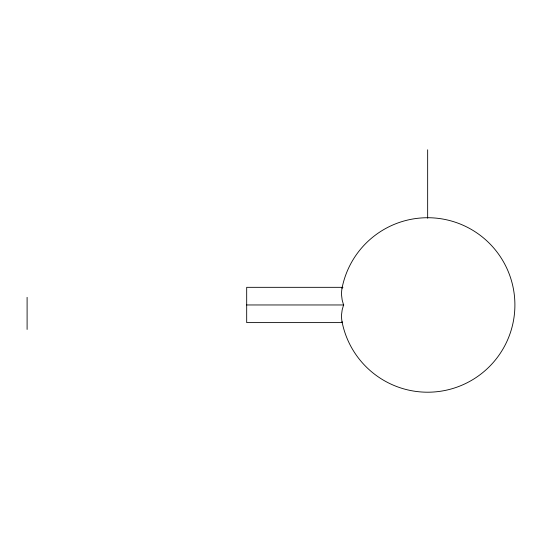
<?xml version="1.0" encoding="UTF-8"?>
<svg xmlns="http://www.w3.org/2000/svg" width="542" height="542" viewBox="0 0 542 542"><rect width="100%" height="100%" fill="white"/><g stroke="black" fill="none" stroke-linecap="round" stroke-linejoin="round"><path stroke-width="0.81" d="M342.944 287.328L246.685 287.328L246.685 322.605L342.097 322.605M246.685 304.963L343.784 304.963M427.658 149.795L427.658 218.209M27.1 297.341L27.1 329.441M342.016 288.337A87.242 87.242 0 0 1 476.018 232.355A87.242 87.242 0 0 1 476.018 377.578A87.242 87.242 0 0 1 342.016 321.596M342.171 322.388A86.124 51.673 0 0 1 341.575 314.543L342.165 309.882L343.567 304.963L342.165 300.044L341.568 295.119A86.124 51.673 0 0 1 342.171 287.545"/></g></svg>
